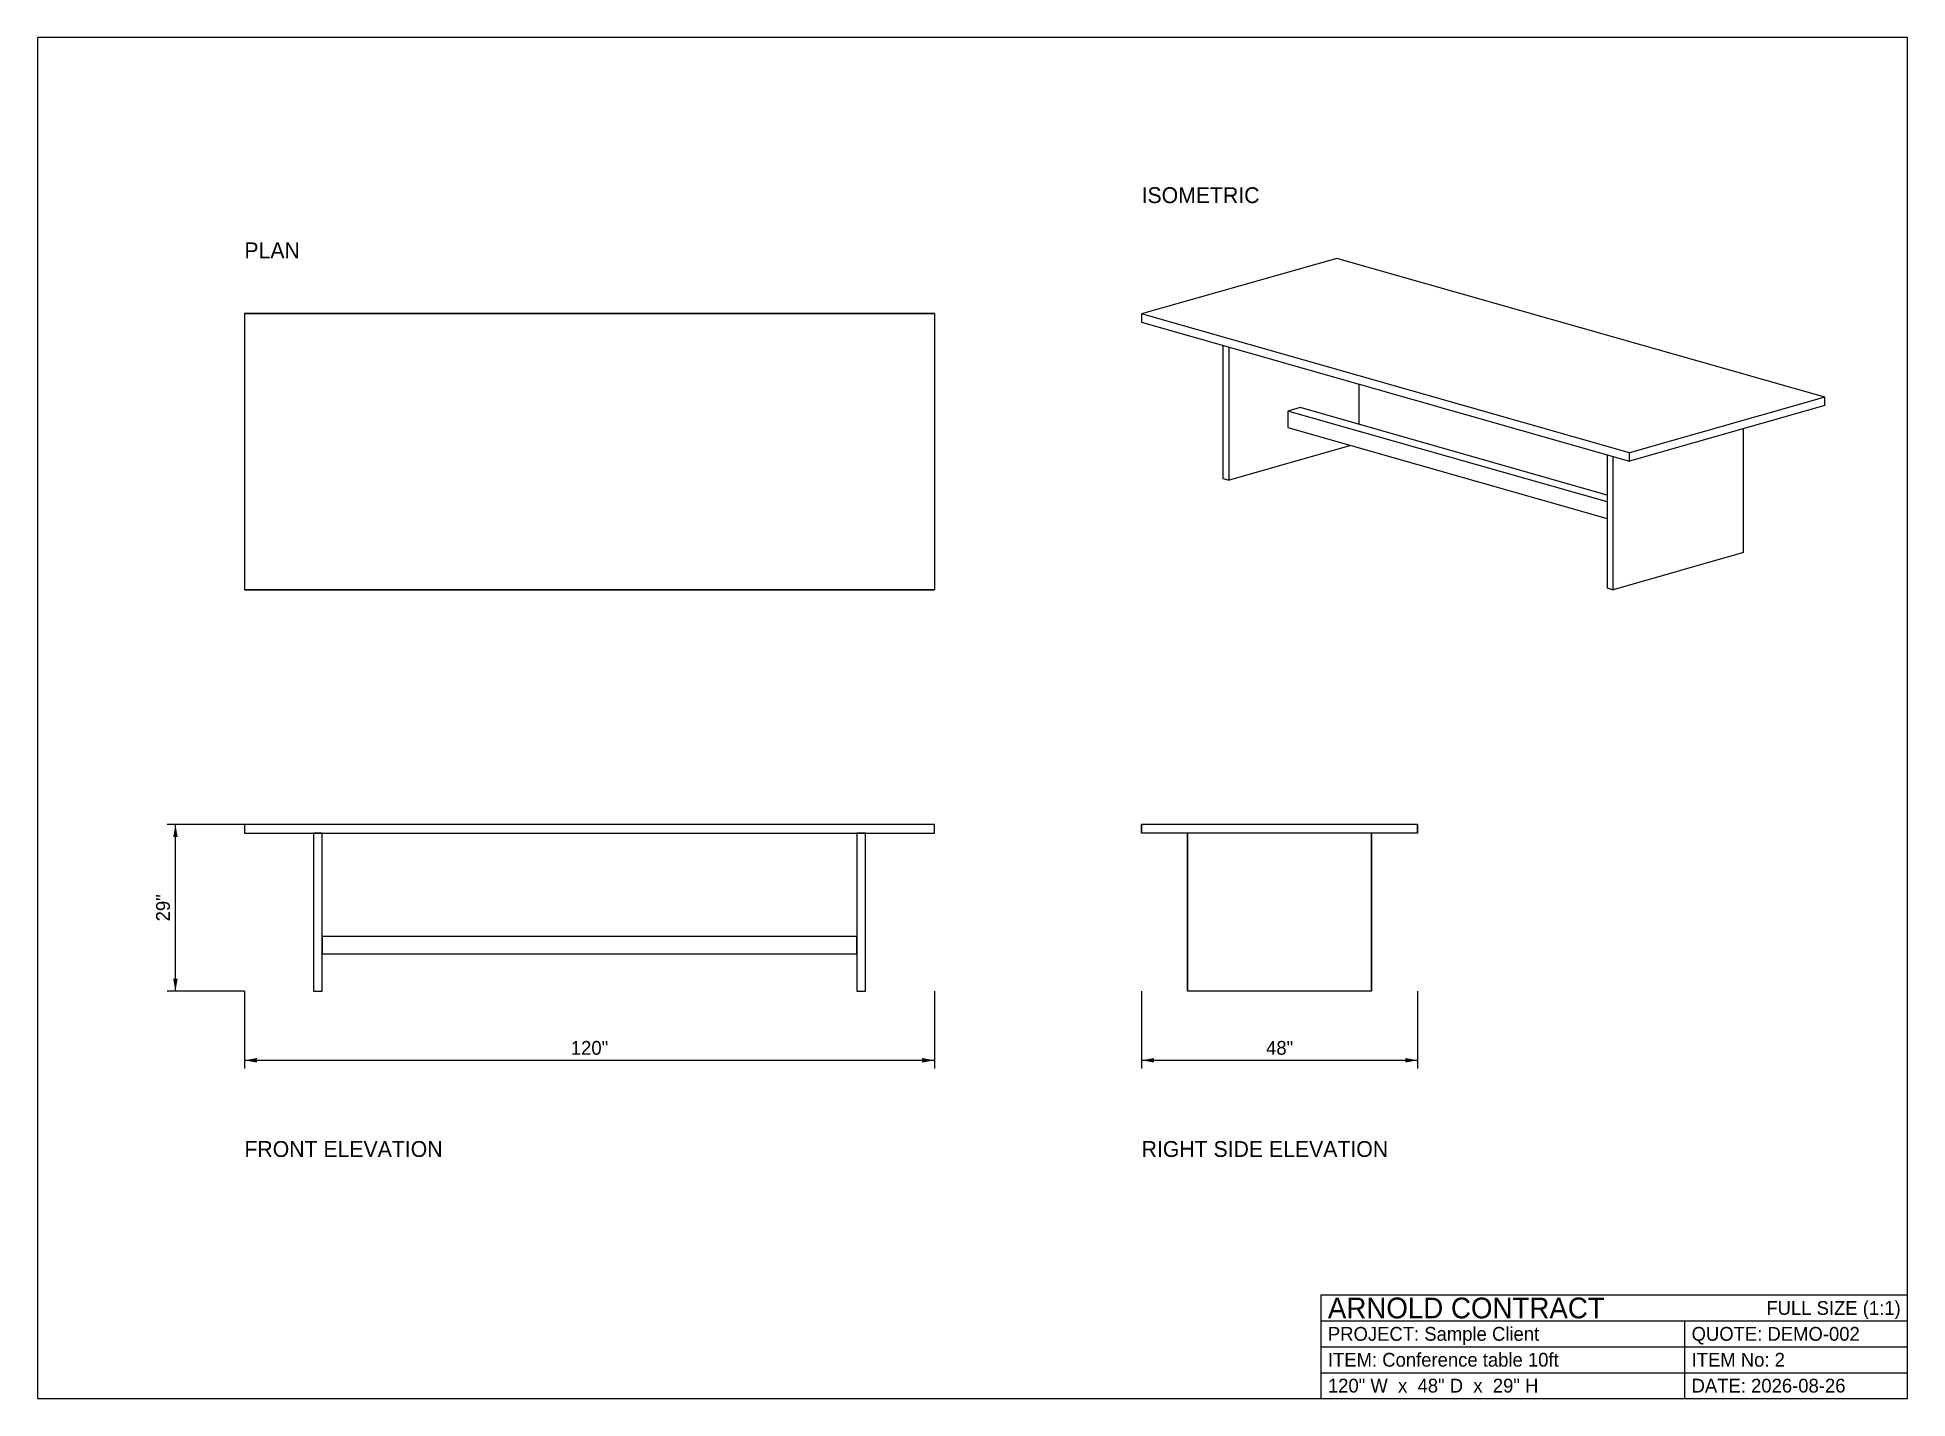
# Model space of a CAD drawing. Header units: inches. Extents: x -36 to 289, y -71 to 166.
import ezdxf
from ezdxf.enums import TextEntityAlignment as Align

# ---------------------------------------------------------------- set-up
doc = ezdxf.new("R2010")
doc.units = ezdxf.units.IN
doc.header["$MEASUREMENT"] = 0
for name, color, linetype in [('DIMS', 3, 'CONTINUOUS'), ('OUTLINE', 7, 'CONTINUOUS'), ('TITLE', 7, 'CONTINUOUS'), ('VIEWLABEL', 2, 'CONTINUOUS')]:
    doc.layers.add(name, color=color, linetype=linetype)

msp = doc.modelspace()

# ---------------------------------------------------------------- linework, layer by layer
at = {"layer": 'DIMS'}
for p, q in [((0, 29), (-13.44, 29)), ((-12, 0), (-12, 29)), ((0, 0), (-13.44, 0)), ((0, 0), (0, -13.44)), ((120, 0), (120, -13.44)), ((156, 0), (156, -13.44)), ((204, 0), (204, -13.44)), ((0, -12), (120, -12)), ((156, -12), (204, -12))]:
    msp.add_line(p, q, dxfattribs=at)
for points in [[(-12, 29), (-12.3888, 26.84), (-11.6112, 26.84)], [(-12, 0), (-11.6112, 2.16), (-12.3888, 2.16)], [(0, -12), (2.16, -12.3888), (2.16, -11.6112)], [(120, -12), (117.84, -11.6112), (117.84, -12.3888)], [(156, -12), (158.16, -12.3888), (158.16, -11.6112)], [(204, -12), (201.84, -11.6112), (201.84, -12.3888)]]:
    msp.add_solid(points, dxfattribs=at)
at = {"layer": 'OUTLINE'}
for p, q in [((189.941125, 127.393777), (156, 117.730907)), ((274.793939, 103.2366), (189.941125, 127.393777)), ((189.941125, 127.393777), (189.941125, 127.393572)), ((0, 117.8), (120, 117.8)), ((120, 117.8), (0, 117.8)), ((0, 117.8), (0, 117.8)), ((0, 117.8), (0, 69.8)), ((0, 117.8), (0, 69.8)), ((120, 117.8), (120, 117.8)), ((120, 117.8), (120, 69.8)), ((120, 117.8), (120, 69.8)), ((240.852814, 93.57373), (156, 117.730907)), ((156, 117.730907), (156, 116.292979)), ((156.000263, 116.293054), (156, 116.292979)), ((156, 116.292979), (240.852814, 92.135802)), ((170.142136, 112.266919), (170.142136, 89.125742)), ((171.202796, 88.823777), (171.202796, 111.964955)), ((193.830213, 98.534442), (193.830213, 105.523041)), ((183.577164, 101.453571), (181.455844, 100.849641)), ((236.963868, 85.046781), (181.455844, 100.849641)), ((181.455844, 100.849641), (181.455844, 97.973787)), ((236.963868, 86.25464), (183.577164, 101.453571)), ((183.577164, 101.453571), (183.577164, 101.453365)), ((274.793939, 103.2366), (240.852814, 93.57373)), ((274.793939, 101.798673), (240.852814, 92.135802)), ((274.793676, 101.798748), (274.793939, 101.798673)), ((274.793939, 101.798673), (274.793939, 103.2366)), ((181.456107, 97.973862), (181.455844, 97.973787)), ((181.455844, 97.973787), (236.963868, 82.170927)), ((260.651804, 76.241914), (260.651804, 97.772613)), ((192.399402, 94.858346), (171.202796, 88.823777)), ((236.963726, 93.243143), (236.963726, 70.101965)), ((238.024387, 69.8), (238.024387, 92.941178)), ((240.852814, 92.135802), (240.852814, 93.57373)), ((170.142399, 89.125816), (170.142136, 89.125742)), ((170.142136, 89.125742), (171.202796, 88.823777)), ((260.651804, 76.241914), (238.024387, 69.8)), ((260.651541, 76.241989), (260.651804, 76.241914)), ((0, 69.8), (120, 69.8)), ((120, 69.8), (0, 69.8)), ((0, 69.8), (0, 69.8)), ((120, 69.8), (120, 69.8)), ((236.963989, 70.10204), (236.963726, 70.101965)), ((236.963726, 70.101965), (238.024387, 69.8)), ((120, 29), (0, 29)), ((0, 29), (0, 27.5)), ((120, 29), (0, 29)), ((0, 29), (0, 27.5)), ((0, 29), (0, 29)), ((0, 27.5), (120, 27.5)), ((0, 27.5), (120, 27.5)), ((0, 27.5), (0, 27.5)), ((13.5, 27.5), (12, 27.5)), ((12, 27.5), (12, 0)), ((13.5, 27.5), (12, 27.5)), ((12, 27.5), (12, 0)), ((12, 27.5), (12, 27.5)), ((13.5, 0), (13.5, 27.5)), ((13.5, 0), (13.5, 27.5)), ((13.5, 27.5), (13.5, 27.5)), ((108, 27.5), (106.5, 27.5)), ((106.5, 27.5), (106.5, 0)), ((108, 27.5), (106.5, 27.5)), ((106.5, 27.5), (106.5, 0)), ((106.5, 27.5), (106.5, 27.5)), ((108, 0), (108, 27.5)), ((108, 0), (108, 27.5)), ((108, 27.5), (108, 27.5)), ((120, 27.5), (120, 29)), ((120, 27.5), (120, 29)), ((120, 29), (120, 29)), ((120, 27.5), (120, 27.5)), ((156, 27.5), (156, 29)), ((156, 29), (156, 29)), ((156, 29), (156, 27.5)), ((204, 29), (156, 29)), ((204, 29), (156, 29)), ((156, 27.5), (156, 27.5)), ((204, 27.5), (156, 27.5)), ((204, 27.5), (156, 27.5)), ((164, 0), (164, 27.5)), ((164, 27.5), (164, 27.5)), ((164, 27.5), (164, 0)), ((196, 27.5), (164, 27.5)), ((196, 27.5), (164, 27.5)), ((164, 0), (164, 27.5)), ((164, 27.5), (164, 27.5)), ((164, 27.5), (164, 0)), ((196, 27.5), (164, 27.5)), ((196, 27.5), (164, 27.5)), ((196, 0), (196, 27.5)), ((196, 27.5), (196, 27.5)), ((196, 27.5), (196, 0)), ((196, 0), (196, 27.5)), ((196, 27.5), (196, 27.5)), ((196, 27.5), (196, 0)), ((204, 27.5), (204, 29)), ((204, 29), (204, 29)), ((204, 29), (204, 27.5)), ((204, 27.5), (204, 27.5)), ((106.5, 9.5), (13.5, 9.5)), ((13.5, 9.5), (13.5, 6.5)), ((106.5, 9.5), (13.5, 9.5)), ((13.5, 9.5), (13.5, 6.5)), ((13.5, 9.5), (13.5, 9.5)), ((106.5, 6.5), (106.5, 9.5)), ((106.5, 6.5), (106.5, 9.5)), ((106.5, 9.5), (106.5, 9.5)), ((13.5, 6.5), (106.5, 6.5)), ((13.5, 6.5), (106.5, 6.5)), ((13.5, 6.5), (13.5, 6.5)), ((106.5, 6.5), (106.5, 6.5)), ((12, 0), (13.5, 0)), ((12, 0), (13.5, 0)), ((12, 0), (12, 0)), ((13.5, 0), (13.5, 0)), ((106.5, 0), (108, 0)), ((106.5, 0), (108, 0)), ((106.5, 0), (106.5, 0)), ((108, 0), (108, 0)), ((164, 0), (164, 0)), ((196, 0), (164, 0)), ((196, 0), (164, 0)), ((164, 0), (164, 0)), ((196, 0), (164, 0)), ((196, 0), (164, 0)), ((196, 0), (196, 0)), ((196, 0), (196, 0))]:
    msp.add_line(p, q, dxfattribs=at)
at = {"layer": 'TITLE'}
for p, q in [((289.193939, 165.793777), (-36, 165.793777)), ((-36, 165.793777), (-36, -70.8)), ((289.193939, -70.8), (289.193939, 165.793777)), ((289.193939, -52.8), (187.193939, -52.8)), ((187.193939, -52.8), (187.193939, -70.8)), ((289.193939, -70.8), (289.193939, -52.8)), ((187.193939, -57.3), (289.193939, -57.3)), ((250.433939, -70.8), (250.433939, -57.3)), ((187.193939, -61.8), (289.193939, -61.8)), ((187.193939, -66.3), (289.193939, -66.3)), ((-36, -70.8), (289.193939, -70.8)), ((187.193939, -70.8), (289.193939, -70.8))]:
    msp.add_line(p, q, dxfattribs=at)

# ---------------------------------------------------------------- texts
at = {"layer": 'DIMS'}
msp.add_text('29"', height=2.4, rotation=90, dxfattribs=at).set_placement((-12.96, 14.5), align=Align.CENTER)
for s, p in [('120"', (60, -11.04)), ('48"', (180, -11.04))]:
    msp.add_text(s, height=2.4, dxfattribs=at).set_placement(p, align=Align.CENTER)
at = {"layer": 'TITLE'}
for s, height, p in [('ARNOLD CONTRACT', 3.6, (188.393939, -56.85)), ('PROJECT: Sample Client', 2.4, (188.393939, -60.75)), ('QUOTE: DEMO-002', 2.4, (251.633939, -60.75)), ('ITEM: Conference table 10ft', 2.4, (188.393939, -65.25)), ('ITEM No: 2', 2.4, (251.633939, -65.25)), ('120" W  x  48" D  x  29" H', 2.4, (188.393939, -69.75)), ('DATE: 2026-08-26', 2.4, (251.633939, -69.75))]:
    msp.add_text(s, height=height, dxfattribs=at).set_placement(p)
msp.add_text('FULL SIZE (1:1)', height=2.4, dxfattribs=at).set_placement((287.993939, -56.25), align=Align.RIGHT)
at = {"layer": 'VIEWLABEL'}
for s, p in [('ISOMETRIC', (156, 136.993777)), ('PLAN', (0, 127.4)), ('FRONT ELEVATION', (0, -28.8)), ('RIGHT SIDE ELEVATION', (156, -28.8))]:
    msp.add_text(s, height=2.76, dxfattribs=at).set_placement(p)

doc.saveas('drawing.dxf')
